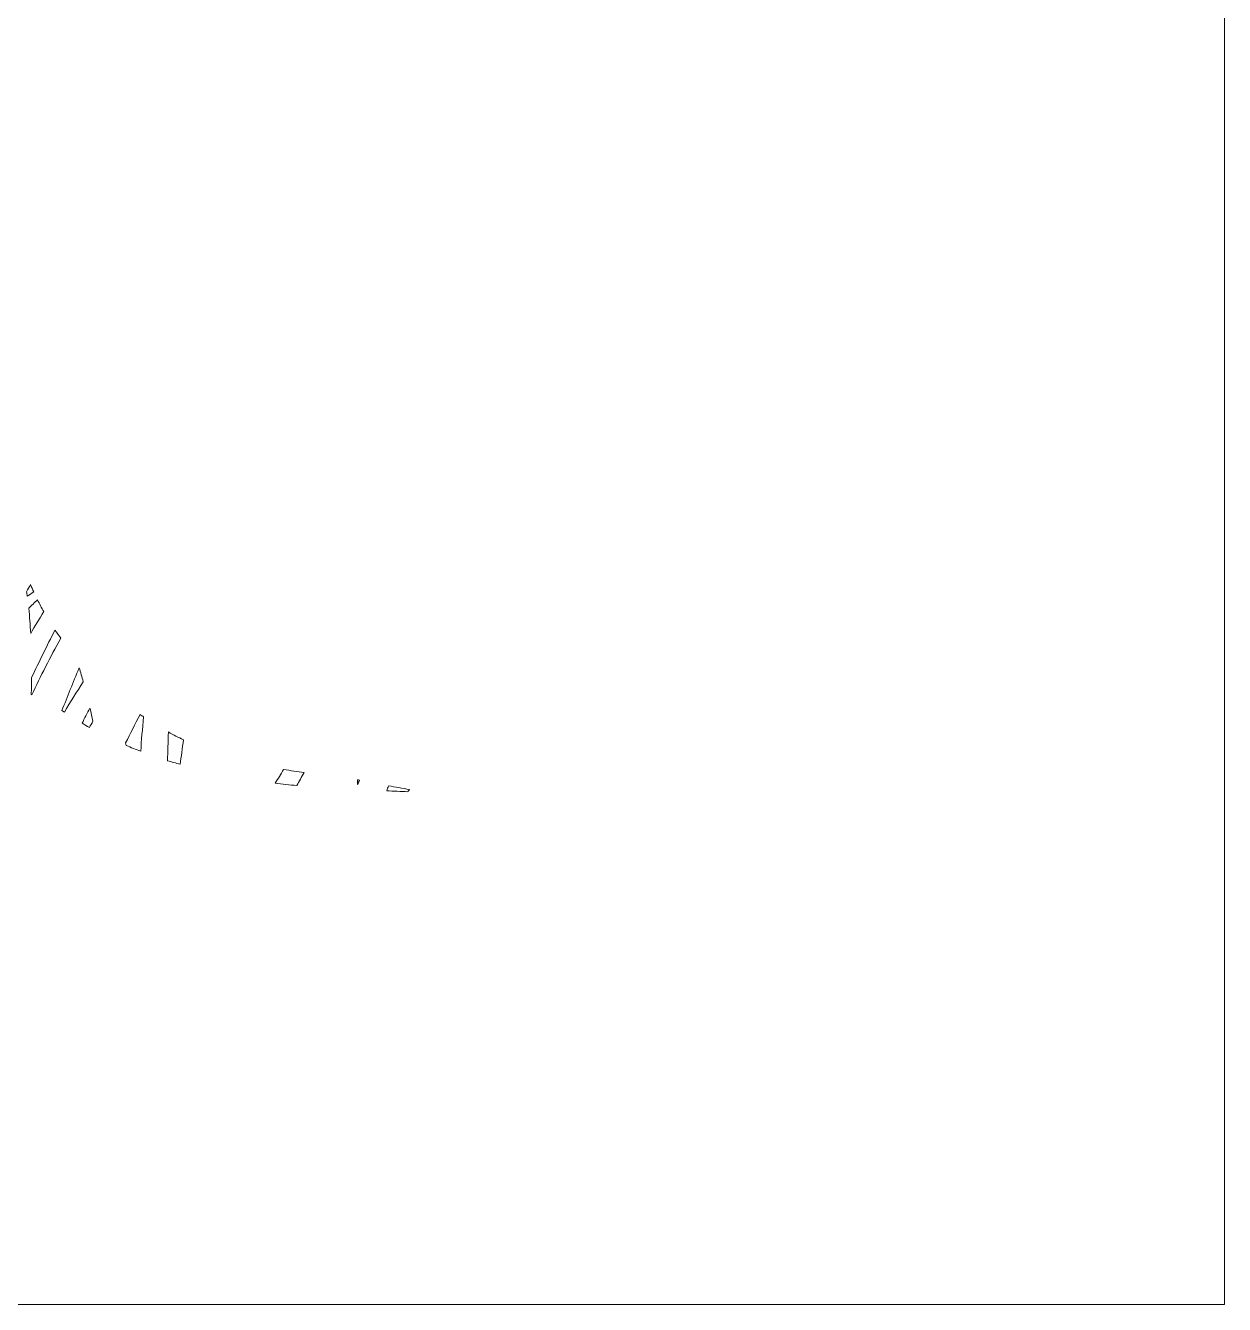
# Model space of a CAD drawing. Extents: x 259 to 1424, y -885 to -136.
# Drawn here: x 467.5 to 587.2, y -885.3 to -757.6 of the extents above; entities that cross this region are included whole.
import ezdxf

# ---------------------------------------------------------------- set-up
doc = ezdxf.new("R2010")
doc.units = 0
doc.header["$MEASUREMENT"] = 0
doc.layers.add('Layer 1', color=7, linetype='Continuous', lineweight=0)

msp = doc.modelspace()

# ---------------------------------------------------------------- linework, layer by layer
at = {"layer": 'Layer 1'}
for points, knots in [([(263.18, -561.27), (263.18, -561.27), (263.18, -885.29), (263.18, -885.29), (263.18, -885.29), (587.19, -885.29), (587.19, -885.29), (587.19, -885.29), (587.19, -561.27), (587.19, -561.27), (587.19, -561.27), (263.18, -561.27), (263.18, -561.27)], [0, 0, 0, 0, 1, 1, 1, 2, 2, 2, 3, 3, 3, 4, 4, 4, 4]), ([(467.63, -814.14), (467.75, -813.9), (467.88, -813.66), (468.01, -813.43), (468.11, -813.67), (468.24, -813.91), (468.35, -814.15), (468.13, -814.3), (467.91, -814.43), (467.69, -814.58), (467.67, -814.44), (467.65, -814.29), (467.63, -814.14)], [0, 0, 0, 0, 1, 1, 1, 2, 2, 2, 3, 3, 3, 4, 4, 4, 4]), ([(467.84, -815.79), (468.13, -815.5), (468.42, -815.23), (468.72, -814.95), (468.91, -815.35), (469.12, -815.73), (469.34, -816.12), (468.9, -816.85), (468.46, -817.57), (468.04, -818.31), (467.99, -817.46), (467.93, -816.62), (467.84, -815.79)], [0, 0, 0, 0, 1, 1, 1, 2, 2, 2, 3, 3, 3, 4, 4, 4, 4]), ([(468.15, -824.44), (468.15, -824.44), (468.09, -824.41), (468.09, -824.41), (468.11, -823.84), (468.13, -823.28), (468.13, -822.7), (468.87, -821.13), (469.66, -819.55), (470.46, -817.97), (470.65, -818.25), (470.85, -818.52), (471.04, -818.79), (469.98, -820.69), (469.01, -822.6), (468.15, -824.44)], [0, 0, 0, 0, 1, 1, 1, 2, 2, 2, 3, 3, 3, 4, 4, 4, 5, 5, 5, 5]), ([(471.3, -826.09), (471.3, -826.09), (471.16, -826), (471.16, -826), (471.69, -824.62), (472.26, -823.2), (472.88, -821.73), (473.02, -822.19), (473.15, -822.65), (473.28, -823.12), (472.62, -824.14), (472, -825.16), (471.4, -826.17), (471.37, -826.14), (471.33, -826.12), (471.3, -826.09)], [0, 0, 0, 0, 1, 1, 1, 2, 2, 2, 3, 3, 3, 4, 4, 4, 5, 5, 5, 5]), ([(473.9, -827.7), (473.65, -827.56), (473.4, -827.41), (473.16, -827.27), (473.42, -826.77), (473.68, -826.27), (473.95, -825.76), (474.06, -826.2), (474.15, -826.64), (474.25, -827.07), (474.13, -827.28), (474.02, -827.49), (473.9, -827.7)], [0, 0, 0, 0, 1, 1, 1, 2, 2, 2, 3, 3, 3, 4, 4, 4, 4]), ([(479.02, -830.07), (478.53, -829.89), (478.05, -829.69), (477.58, -829.49), (477.56, -829.4), (477.54, -829.32), (477.51, -829.22), (477.97, -828.31), (478.45, -827.36), (478.95, -826.4), (479.07, -826.48), (479.19, -826.55), (479.31, -826.63), (479.19, -827.82), (479.09, -828.97), (479.02, -830.07)], [0, 0, 0, 0, 1, 1, 1, 2, 2, 2, 3, 3, 3, 4, 4, 4, 5, 5, 5, 5]), ([(482.95, -831.37), (482.53, -831.25), (482.11, -831.14), (481.7, -831.01), (481.72, -830.1), (481.74, -829.14), (481.78, -828.14), (482.29, -828.42), (482.79, -828.69), (483.28, -828.92), (483.17, -829.78), (483.06, -830.6), (482.95, -831.37)], [0, 0, 0, 0, 1, 1, 1, 2, 2, 2, 3, 3, 3, 4, 4, 4, 4]), ([(494.6, -833.49), (493.87, -833.42), (493.16, -833.34), (492.45, -833.25), (492.72, -832.81), (492.99, -832.36), (493.28, -831.89), (493.97, -832), (494.65, -832.09), (495.33, -832.18), (495.07, -832.63), (494.83, -833.07), (494.6, -833.49)], [0, 0, 0, 0, 1, 1, 1, 2, 2, 2, 3, 3, 3, 4, 4, 4, 4]), ([(500.66, -833.39), (500.66, -833.23), (500.67, -833.07), (500.67, -832.91), (500.73, -832.92), (500.79, -832.93), (500.86, -832.94), (500.79, -833.09), (500.72, -833.24), (500.66, -833.39)], [0, 0, 0, 0, 1, 1, 1, 2, 2, 2, 3, 3, 3, 3]), ([(505.68, -834.11), (504.97, -834.08), (504.27, -834.05), (503.57, -834.02), (503.63, -833.85), (503.69, -833.68), (503.76, -833.51), (504.41, -833.64), (505.11, -833.76), (505.85, -833.89), (505.8, -833.96), (505.74, -834.04), (505.68, -834.11)], [0, 0, 0, 0, 1, 1, 1, 2, 2, 2, 3, 3, 3, 4, 4, 4, 4])]:
    msp.add_open_spline(points, degree=3, knots=knots, dxfattribs=at)

doc.saveas('drawing.dxf')
